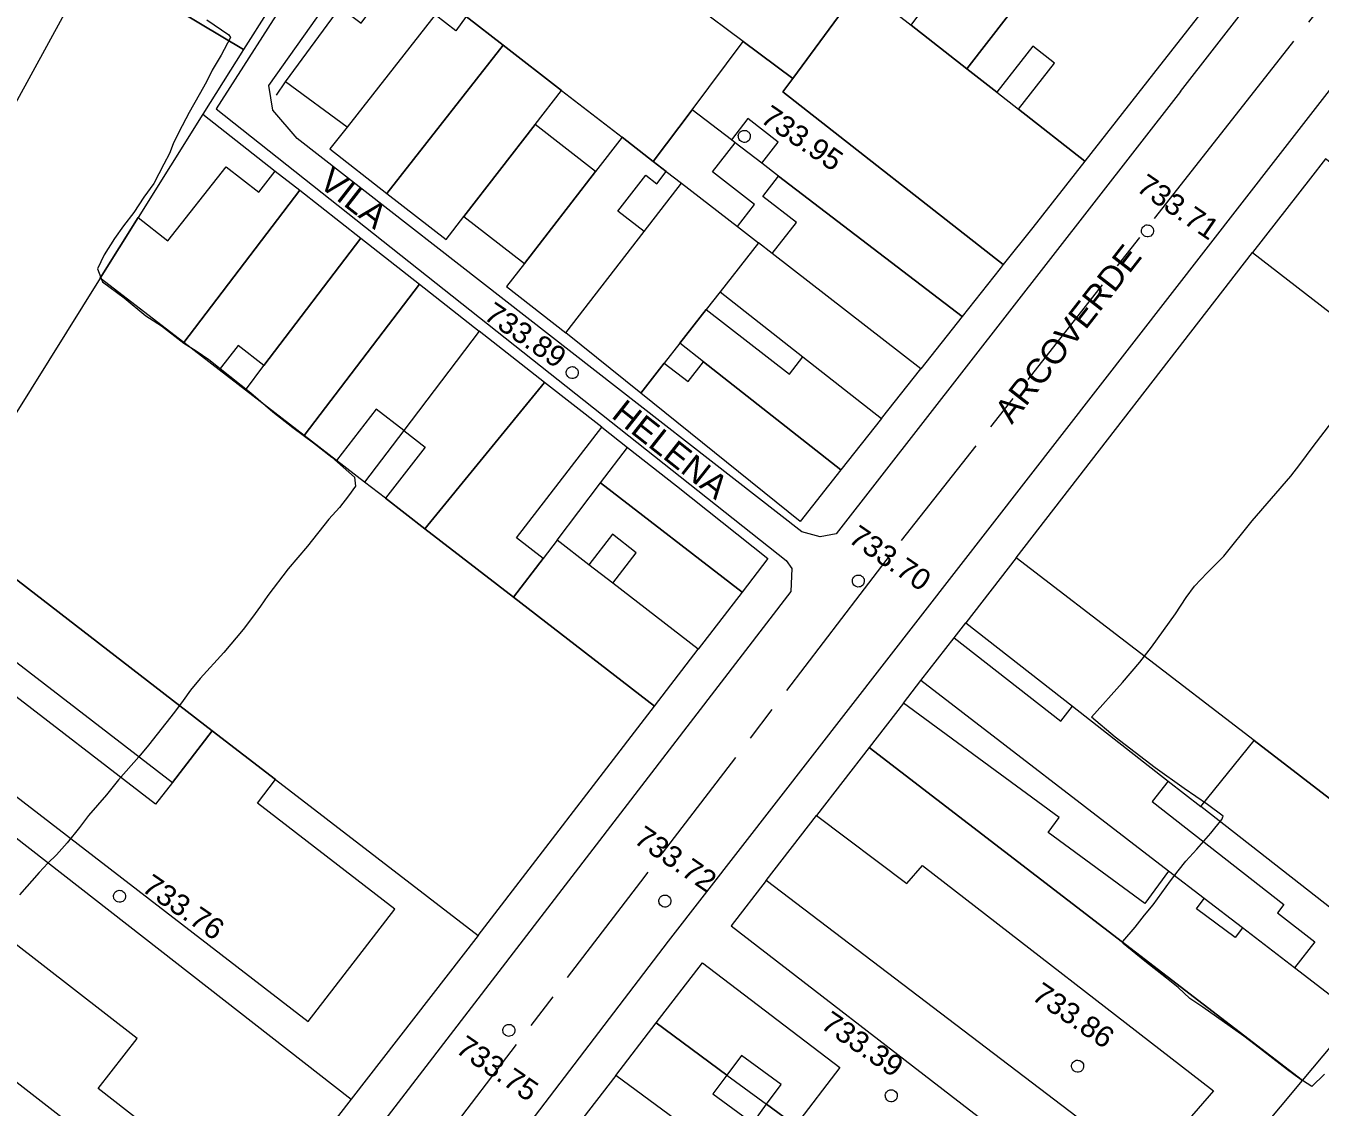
# Model space of a CAD drawing. Header units: metres. Extents: x 322294 to 7190115, y 7390841 to 10157759.
# Drawn here: x 322803 to 322910.4, y 7393157.8 to 7393247.5 of the extents above; entities that cross this region are included whole.
import ezdxf
from ezdxf.enums import TextEntityAlignment as Align

# ---------------------------------------------------------------- set-up
doc = ezdxf.new("R2010")
doc.units = ezdxf.units.M
doc.linetypes.add('T09', pattern=[17, 10, -2, 3, -2])
doc.layers.get('0').update_dxf_attribs({"lineweight": 18})
for name, color, linetype, lineweight in [('100_SIST_VIARIO_MEIO_FIO', 1, 'Continuous', 18), ('160_P_SIMP_ASF_TOP', 7, 'Continuous', 18), ('206_MURO_E_MURO_ARRIMO', 7, 'Continuous', 18), ('214_PROJ_BEIRAL_EDIF', 10, 'Continuous', 18), ('508_LM_SETOR_FISCAL', 136, 'T09', 18), ('604_CURVA_INTERM', 7, 'Continuous', 18), ('606_PTO_COTADO', 7, 'Continuous', 18), ('608_PTO_COTADO_INTERVIA', 1, 'Continuous', 18)]:
    doc.layers.add(name, color=color, linetype=linetype, lineweight=lineweight)
doc.styles.add('Style-Arial', font='arial.ttf', dxfattribs={"height": 1.75})

# ---------------------------------------------------------------- blocks, each defined once
blk = doc.blocks.new('SP09')
at = {"color": 0, "linetype": 'Continuous'}
blk.add_lwpolyline([(-0.03, -0.51), (-0.14, -0.49), (-0.24, -0.46), (-0.31, -0.42), (-0.35, -0.39), (-0.42, -0.31), (-0.47, -0.24), (-0.51, -0.15), (-0.52, -0.09), (-0.52, 0.03), (-0.51, 0.11), (-0.48, 0.2), (-0.44, 0.27), (-0.4, 0.33), (-0.32, 0.39), (-0.23, 0.44), (-0.15, 0.48), (-0.1, 0.48), (-0.03, 0.48), (0.08, 0.48), (0.19, 0.44), (0.27, 0.4), (0.35, 0.32), (0.41, 0.23), (0.46, 0.11), (0.48, 0.03), (0.48, -0.03), (0.47, -0.08), (0.44, -0.21), (0.38, -0.3), (0.31, -0.38), (0.23, -0.44), (0.1, -0.49), (0.02, -0.51)], close=True, dxfattribs=at)
blk = doc.blocks.new('SP10')
at = {"color": 0, "linetype": 'Continuous'}
blk.add_lwpolyline([(-0.03, -0.51), (-0.14, -0.49), (-0.24, -0.46), (-0.31, -0.42), (-0.35, -0.39), (-0.42, -0.31), (-0.47, -0.24), (-0.51, -0.15), (-0.52, -0.09), (-0.52, 0.03), (-0.51, 0.11), (-0.48, 0.2), (-0.44, 0.27), (-0.4, 0.33), (-0.32, 0.39), (-0.23, 0.44), (-0.15, 0.48), (-0.1, 0.48), (-0.03, 0.48), (0.08, 0.48), (0.19, 0.44), (0.27, 0.4), (0.35, 0.32), (0.41, 0.23), (0.46, 0.11), (0.48, 0.03), (0.48, -0.03), (0.47, -0.08), (0.44, -0.21), (0.38, -0.3), (0.31, -0.38), (0.23, -0.44), (0.1, -0.49), (0.02, -0.51)], close=True, dxfattribs=at)

msp = doc.modelspace()

# ---------------------------------------------------------------- linework, layer by layer
at = {"layer": '100_SIST_VIARIO_MEIO_FIO'}
for points in [[(322898.812, 7393242.082), (322934.533, 7393287.957), (322935.258, 7393289.937), (322934.773, 7393292.918), (322933.916, 7393294.489), (322932.921, 7393295.397), (322886.008, 7393320.7), (322884.754, 7393319.999), (322883.209, 7393317.349), (322883.417, 7393315.522), (322853.356, 7393272.459)], [(323070.468, 7393193.482), (323070.103, 7393196.95), (323034.553, 7393237.294), (323031.912, 7393239.941), (323029.035, 7393242.338), (323025.949, 7393244.464), (323022.007, 7393246.63), (322979.757, 7393269.771), (322950.786, 7393285.594), (322948.179, 7393286.065), (322945.294, 7393285.586), (322944.425, 7393284.945), (322906.903, 7393236.675)]]:
    msp.add_lwpolyline(points, dxfattribs=at)
at = {"layer": '100_SIST_VIARIO_MEIO_FIO', "flags": 128}
for points in [[(322825.346, 7393250.891), (322818.776, 7393240.639), (322866.075, 7393203.153), (322866.57, 7393202.498), (322866.483, 7393200.568), (322811.38, 7393128.897), (322738.093, 7393034.928)], [(322898.812, 7393242.082), (322870.231, 7393205.375), (322868.916, 7393205.111), (322867.376, 7393205.523), (322825.51, 7393238.159), (322823.475, 7393240.507), (322823.156, 7393242.571), (322827.739, 7393249.036)], [(322906.903, 7393236.675), (322856.281, 7393171.554), (322822.658, 7393127.466), (322822.265, 7393125.471), (322823.255, 7393123.495), (322870.907, 7393087.192), (322874.875, 7393084.85), (322879.938, 7393083.461), (322882.225, 7393083.091), (322895.605, 7393084.616), (322903.064, 7393085.254), (322910.551, 7393085.08)]]:
    msp.add_lwpolyline(points, dxfattribs=at)
at = {"layer": '206_MURO_E_MURO_ARRIMO'}
for p, q in [((322823.779, 7393241.759), (322824.536, 7393242.875)), ((322817.659, 7393240.192), (322823.686, 7393235.464)), ((322850.779, 7393214.205), (322852.921, 7393212.525)), ((322880.033, 7393196.741), (322880.992, 7393197.98)), ((322875.835, 7393191.322), (322877.279, 7393193.187)), ((322864.428, 7393176.593), (322868.599, 7393181.979)), ((322840.514, 7393172.029), (322829.982, 7393158.446))]:
    msp.add_line(p, q, dxfattribs=at)
at = {"layer": '206_MURO_E_MURO_ARRIMO', "flags": 128}
for points in [[(322864.06, 7393236.128), (322861.846, 7393237.823)], [(322834.344, 7393213.937), (322831.088, 7393209.655)], [(322861.172, 7393160.45), (322864.466, 7393158.024)]]:
    msp.add_lwpolyline(points, dxfattribs=at)
at = {"layer": '214_PROJ_BEIRAL_EDIF'}
for points in [[(322886.18, 7393250.523), (322922.601, 7393297.533), (322931.391, 7393292.943), (322932.633, 7393291.657), (322932.798, 7393290.516), (322932.401, 7393289.657), (322931.54, 7393288.149), (322896.588, 7393243.568)], [(322920.31, 7393229.254), (322910.86, 7393236.471), (322909.607, 7393234.868)]]:
    msp.add_lwpolyline(points, dxfattribs=at)
at = {"layer": '214_PROJ_BEIRAL_EDIF', "flags": 128}
for points in [[(322790.72, 7393220.282), (322808.637, 7393252.985), (322809.886, 7393255.266), (322806.137, 7393257.387), (322813.923, 7393270.924), (322815.871, 7393274.309), (322812.266, 7393276.179), (322809.617, 7393271.654), (322809.076, 7393271.954), (322785.175, 7393229.994), (322790.474, 7393227.245), (322787.68, 7393221.86)], [(322825.446, 7393262.529), (322829.785, 7393259.368), (322825.203, 7393252.122), (322821.057, 7393245.566), (322808.637, 7393252.985), (322809.886, 7393255.266), (322806.137, 7393257.387), (322813.923, 7393270.924), (322822.203, 7393264.892), (322816.063, 7393255.42), (322819.716, 7393253.383)], [(322852.18, 7393266.346), (322866.288, 7393255.681), (322872.428, 7393251.04), (322872.285, 7393250.845), (322866.631, 7393243.137), (322862.519, 7393246.208), (322846.463, 7393258.199)], [(322847.448, 7393242.158), (322852.468, 7393238.271), (322855.062, 7393236.262), (322858.28, 7393240.553), (322862.519, 7393246.208), (322846.463, 7393258.199), (322839.517, 7393248.299), (322842.602, 7393245.91)], [(322790.72, 7393220.282), (322808.637, 7393252.985), (322821.057, 7393245.566), (322817.659, 7393240.192), (322812.297, 7393231.613), (322809.158, 7393226.59), (322796.333, 7393206.07), (322786.871, 7393213.359), (322789.68, 7393218.384)], [(322829.082, 7393249.029), (322830.825, 7393247.75), (322833.345, 7393251.184), (322836.948, 7393248.421), (322829.653, 7393239.122), (322824.536, 7393242.875)], [(322883.562, 7393242.006), (322885.358, 7393240.598), (322890.871, 7393236.276), (322886.562, 7393230.781), (322884.099, 7393227.704), (322865.825, 7393242.04), (322866.631, 7393243.137), (322872.285, 7393250.845), (322876.452, 7393247.579), (322881.085, 7393243.947)], [(322829.653, 7393239.122), (322828.224, 7393237.3), (322832.954, 7393233.611), (322842.602, 7393245.91), (322839.517, 7393248.299), (322838.674, 7393247.097), (322836.948, 7393248.421)], [(322839.348, 7393231.697), (322845.254, 7393239.323), (322847.448, 7393242.158), (322842.602, 7393245.91), (322832.954, 7393233.611), (322837.864, 7393229.781)], [(322861.54, 7393238.057), (322858.28, 7393240.553), (322862.519, 7393246.208), (322866.631, 7393243.137), (322865.825, 7393242.04), (322884.099, 7393227.704), (322883.839, 7393227.378), (322880.689, 7393223.396), (322865.458, 7393235.057), (322864.06, 7393236.128), (322865.412, 7393237.874), (322862.903, 7393239.818)], [(322856.127, 7393235.437), (322857.399, 7393234.452), (322862.043, 7393230.856), (322863.464, 7393232.69), (322859.968, 7393235.397), (322861.846, 7393237.823), (322861.54, 7393238.057), (322858.28, 7393240.553), (322855.062, 7393236.262)], [(322839.348, 7393231.697), (322844.367, 7393227.81), (322850.273, 7393235.437), (322845.254, 7393239.323)], [(322842.87, 7393225.877), (322847.788, 7393222.041), (322854.297, 7393230.447), (322852.126, 7393232.128), (322854.441, 7393235.117), (322855.341, 7393234.421), (322856.127, 7393235.437), (322855.062, 7393236.262), (322852.468, 7393238.271), (322850.273, 7393235.437), (322844.367, 7393227.81)], [(322812.297, 7393231.613), (322814.768, 7393229.674), (322819.6, 7393235.832), (322822.308, 7393233.707), (322823.686, 7393235.464), (322825.713, 7393233.873), (322816.098, 7393221.231), (322809.158, 7393226.59)], [(322864.929, 7393228.621), (322866.933, 7393231.209), (322864.149, 7393233.366), (322865.458, 7393235.057), (322880.689, 7393223.396), (322877.266, 7393219.068)], [(322819.034, 7393218.964), (322816.098, 7393221.231), (322825.713, 7393233.873), (322830.783, 7393229.895), (322822.746, 7393219.326), (322820.596, 7393220.987)], [(322854.013, 7393217.031), (322847.788, 7393222.041), (322854.297, 7393230.447), (322857.399, 7393234.452), (322862.043, 7393230.856), (322863.794, 7393229.5), (322860.607, 7393225.437), (322859.455, 7393223.969), (322857.265, 7393221.177), (322855.97, 7393219.527)], [(322822.746, 7393219.326), (322830.783, 7393229.895), (322835.642, 7393226.082), (322826.086, 7393213.518), (322821.199, 7393217.292)], [(322864.929, 7393228.621), (322863.794, 7393229.5), (322860.607, 7393225.437), (322867.479, 7393220.045), (322873.995, 7393214.933), (322877.266, 7393219.068)], [(322916.479, 7393179.338), (322904.928, 7393188.21), (322885.176, 7393203.382), (322904.785, 7393228.701), (322942.429, 7393199.62), (322931.099, 7393186.58), (322928.07, 7393182.954), (322921.71, 7393175.321)], [(322818.455, 7393189.025), (322823.707, 7393184.978), (322840.514, 7393172.029), (322855.168, 7393191.06), (322843.468, 7393200.095), (322836.097, 7393205.787), (322832.83, 7393208.31), (322831.088, 7393209.655), (322828.775, 7393211.442), (322826.086, 7393213.518), (322821.199, 7393217.292), (322819.034, 7393218.964), (322816.098, 7393221.231), (322809.158, 7393226.59), (322796.333, 7393206.07)], [(322834.344, 7393213.937), (322832.062, 7393215.699), (322828.775, 7393211.442), (322826.086, 7393213.518), (322835.642, 7393226.082), (322840.614, 7393222.181)], [(322857.265, 7393221.177), (322859.455, 7393223.969), (322866.371, 7393218.614), (322867.479, 7393220.045), (322873.995, 7393214.933), (322870.637, 7393210.687), (322859.226, 7393219.639)], [(322832.83, 7393208.31), (322836.097, 7393205.787), (322846.035, 7393217.928), (322840.614, 7393222.181), (322834.344, 7393213.937), (322836.118, 7393212.567)], [(322855.97, 7393219.527), (322857.951, 7393217.993), (322859.226, 7393219.639), (322870.637, 7393210.687), (322867.237, 7393206.39), (322854.013, 7393217.031)], [(322845.916, 7393203.314), (322843.694, 7393205.03), (322850.779, 7393214.205), (322846.035, 7393217.928), (322836.097, 7393205.787), (322843.468, 7393200.095)], [(322782.221, 7393182.755), (322780.342, 7393183.929), (322787.623, 7393195.922), (322784.857, 7393197.637), (322789.902, 7393204.186), (322815.149, 7393184.735), (322818.455, 7393189.025), (322796.333, 7393206.07), (322786.871, 7393213.359), (322779.429, 7393200.047), (322781.577, 7393198.846), (322776.618, 7393190.435), (322774.677, 7393191.547), (322770.655, 7393184.35), (322779.242, 7393177.679)], [(322862.424, 7393200.533), (322850.691, 7393209.593), (322852.921, 7393212.525), (322856.974, 7393209.344), (322864.564, 7393203.327)], [(322851.698, 7393201.264), (322853.649, 7393203.79), (322851.662, 7393205.324), (322849.712, 7393202.798), (322847.073, 7393204.836), (322850.691, 7393209.593), (322862.424, 7393200.533), (322858.79, 7393195.788)], [(322851.698, 7393201.264), (322849.712, 7393202.798), (322847.073, 7393204.836), (322845.916, 7393203.314), (322843.468, 7393200.095), (322855.168, 7393191.06), (322858.79, 7393195.788)], [(322889.855, 7393191.054), (322897.806, 7393184.839), (322900.504, 7393182.731), (322904.928, 7393188.21), (322885.176, 7393203.382), (322880.992, 7393197.98)], [(322889.855, 7393191.054), (322897.806, 7393184.839), (322896.476, 7393183.137), (322907.407, 7393174.594), (322906.875, 7393173.913), (322909.962, 7393171.501), (322908.278, 7393169.347), (322903.951, 7393172.675), (322900.783, 7393175.111), (322897.835, 7393177.378), (322877.279, 7393193.187), (322880.033, 7393196.741), (322888.89, 7393189.819)], [(322823.707, 7393184.978), (322818.455, 7393189.025), (322815.149, 7393184.735), (322813.749, 7393182.918), (322800.798, 7393192.897), (322796.796, 7393187.704), (322826.406, 7393164.891), (322833.601, 7393174.228), (322822.195, 7393183.016)], [(322810.328, 7393153.529), (322812.63, 7393156.497), (322808.984, 7393159.324), (322812.216, 7393163.493), (322783.833, 7393185.501), (322787.418, 7393191.609), (322829.982, 7393158.446), (322820.214, 7393145.849)], [(322911.505, 7393163.079), (322913.429, 7393165.386), (322908.278, 7393169.347), (322903.951, 7393172.675), (322903.355, 7393171.865), (322900.137, 7393174.235), (322900.783, 7393175.111), (322897.835, 7393177.378), (322895.849, 7393174.68), (322887.841, 7393180.577), (322888.75, 7393181.811), (322875.835, 7393191.322), (322872.986, 7393187.643), (322908.935, 7393159.996)], [(322898.135, 7393147.05), (322908.935, 7393159.996), (322872.986, 7393187.643), (322868.599, 7393181.979), (322876.105, 7393176.351), (322877.406, 7393177.846), (322901.544, 7393159.126), (322895.907, 7393152.647), (322864.428, 7393176.593), (322861.519, 7393172.837), (322881.309, 7393157.556), (322896.891, 7393145.62)], [(322900.504, 7393182.731), (322904.928, 7393188.21), (322916.479, 7393179.338), (322912.068, 7393173.693)], [(322810.328, 7393153.529), (322779.242, 7393177.679), (322770.655, 7393184.35), (322764.279, 7393173.145), (322772.57, 7393166.597), (322812.099, 7393135.384), (322820.214, 7393145.849)], [(322864.466, 7393158.024), (322865.669, 7393159.657), (322862.374, 7393162.083), (322861.172, 7393160.45), (322855.299, 7393164.775), (322859.138, 7393169.751), (322870.54, 7393161.076), (322866.873, 7393156.253)], [(322864.466, 7393158.024), (322866.873, 7393156.253), (322863.545, 7393151.876), (322851.94, 7393160.422), (322855.299, 7393164.775), (322861.172, 7393160.45), (322860.014, 7393158.877), (322863.308, 7393156.451)], [(322857.852, 7393149.547), (322860.366, 7393147.695), (322863.545, 7393151.876), (322851.94, 7393160.422), (322848.731, 7393156.263), (322854.542, 7393151.984), (322855.635, 7393153.468), (322858.945, 7393151.031)]]:
    msp.add_lwpolyline(points, close=True, dxfattribs=at)
for points in [[(322886.18, 7393250.523), (322881.085, 7393243.947), (322876.452, 7393247.579), (322881.17, 7393253.872)], [(322883.562, 7393242.006), (322881.085, 7393243.947), (322886.18, 7393250.523)], [(322896.588, 7393243.568), (322890.871, 7393236.276), (322885.358, 7393240.598), (322888.356, 7393244.423), (322886.56, 7393245.831), (322883.562, 7393242.006)], [(322909.607, 7393234.868), (322904.785, 7393228.701), (322942.429, 7393199.62), (322948.849, 7393207.009), (322938.948, 7393215.018), (322936.41, 7393216.957)], [(322912.211, 7393139.007), (322910.129, 7393136.614), (322903.113, 7393142.719), (322899.565, 7393145.806), (322898.135, 7393147.05), (322908.935, 7393159.996), (322911.505, 7393163.079)]]:
    msp.add_lwpolyline(points, dxfattribs=at)
at = {"layer": '508_LM_SETOR_FISCAL'}
for points in [[(323249.5, 7393427.38), (323138.177, 7393379.414), (323124.581, 7393374.488), (323107.359, 7393366.72), (323088.046, 7393358.155), (323067.407, 7393348.928), (323049.784, 7393341.049), (323043.968, 7393338.606), (323013.419, 7393325.771), (322956.707, 7393301.175), (322945.558, 7393294.275), (322945.443, 7393294.126), (322929.199, 7393272.992), (322902.82, 7393239.404)], [(322902.82, 7393239.404), (322874.714, 7393203.617), (322872.195, 7393200.319), (322853.993, 7393176.486), (322814.458, 7393124.718), (322811.767, 7393121.196), (322760.91, 7393055.706), (322748.702, 7393040.665), (322690.786, 7392969.313), (322678.289, 7392953.981), (322683.908, 7392950.407), (322688.948, 7392946.396), (322693.793, 7392942.511), (322702.547, 7392934.916), (322774.345, 7392899.02), (322829.064, 7392871.525), (322865.654, 7392853.004)]]:
    msp.add_lwpolyline(points, dxfattribs=at)
at = {"layer": '604_CURVA_INTERM', "elevation": 734, "flags": 128}
for points in [[(322818.004, 7393248.025), (322819.831, 7393246.759), (322819.975, 7393246.554), (322819.199, 7393245.089), (322818.455, 7393243.846), (322817.967, 7393242.883), (322817.367, 7393241.798), (322816.528, 7393240.334), (322815.67, 7393238.691), (322815.202, 7393237.714), (322814.916, 7393236.915), (322814.43, 7393236.028), (322813.61, 7393234.446), (322812.783, 7393233.304), (322811.938, 7393232.032), (322811.098, 7393230.913), (322810.345, 7393229.875), (322809.469, 7393228.507), (322808.929, 7393227.349), (322809.35, 7393226.264), (322811.135, 7393224.935), (322812.952, 7393223.451), (322814.227, 7393222.615), (322816.102, 7393221.196), (322817.123, 7393220.553), (322818.171, 7393219.843), (322821.657, 7393217.074), (322823.474, 7393215.496), (322825.135, 7393214.183), (322826.85, 7393212.917), (322828.388, 7393211.729), (322830.269, 7393210.055), (322830.331, 7393209.33), (322829.75, 7393208.515), (322829.01, 7393207.551), (322828.133, 7393206.573), (322826.364, 7393204.351), (322824.767, 7393202.445), (322823.055, 7393200.234), (322822.451, 7393199.355), (322821.792, 7393198.434), (322821.022, 7393197.42), (322819.426, 7393195.505), (322817.449, 7393193.363), (322816.659, 7393192.398), (322816.044, 7393191.531), (322815.323, 7393190.56), (322813.157, 7393187.816), (322812.361, 7393186.851), (322810.685, 7393184.956), (322809.666, 7393183.707), (322808.174, 7393181.994), (322807.428, 7393180.994), (322806.417, 7393179.712), (322805.535, 7393178.717), (322804.804, 7393178.02), (322804.083, 7393177.259), (322802.455, 7393175.402)], [(322910.764, 7393160.523), (322909.706, 7393159.501), (322908.633, 7393160.202), (322907.69, 7393160.881), (322905.024, 7393162.953), (322904.066, 7393163.663), (322900.685, 7393166.091), (322899.587, 7393166.798), (322898.626, 7393167.708), (322897.664, 7393168.493), (322895.856, 7393169.894), (322894.051, 7393171.363), (322894.024, 7393171.538), (322895.062, 7393172.722), (322895.836, 7393173.709), (322896.56, 7393174.588), (322897.992, 7393176.578), (322898.611, 7393177.404), (322899.255, 7393178.196), (322900.163, 7393179.2), (322901.326, 7393180.53), (322902.258, 7393181.662), (322902.354, 7393181.946), (322901.05, 7393182.907), (322899.11, 7393184.219), (322896.703, 7393185.956), (322893.382, 7393188.501), (322891.438, 7393190.14), (322894, 7393193.014), (322895.448, 7393194.72), (322896.402, 7393195.964), (322898.409, 7393198.737), (322899.301, 7393200.09), (322899.976, 7393201.023), (322901.043, 7393202.133), (322902.404, 7393203.502), (322904.777, 7393206.442), (322907.982, 7393210.157), (322908.735, 7393211.105), (322909.841, 7393212.608), (322911.382, 7393214.638)]]:
    msp.add_lwpolyline(points, dxfattribs=at)

# ---------------------------------------------------------------- block references
at = {"layer": '606_PTO_COTADO', "rotation": 325.5688295630279}
for p in [(322862.64, 7393238.34, 733.955), (322896.103, 7393230.497, 733.715), (322848.358, 7393218.734, 733.88), (322810.783, 7393175.276, 733.765), (322856.047, 7393174.883, 733.72), (322843.095, 7393164.152, 733.755), (322890.306, 7393161.175, 733.865), (322874.841, 7393158.718, 733.39)]:
    msp.add_blockref('SP09', p, dxfattribs=at)
at = {"layer": '608_PTO_COTADO_INTERVIA', "rotation": 325.5688295630279}
msp.add_blockref('SP10', (322872.105, 7393201.44, 733.69), dxfattribs=at)

# ---------------------------------------------------------------- texts
at = {"layer": '160_P_SIMP_ASF_TOP', "style": 'Style-Arial'}
for s, rotation, p in [('VILA', 322.0627, (322827.788, 7393235.074)), ('ARCOVERDE', 52.05259, (322884.028, 7393215.002)), ('HELENA', 321.61641, (322852.111, 7393215.852))]:
    msp.add_text(s, height=2, rotation=rotation, dxfattribs=at).set_placement(p, align=Align.MIDDLE_LEFT)
at = {"layer": '606_PTO_COTADO', "style": 'Style-Arial'}
for s, p in [('733.95', (322867.423, 7393238.209, 733.955)), ('733.71', (322898.627, 7393232.501, 733.715)), ('733.89', (322844.455, 7393221.865, 733.88)), ('733.72', (322856.921, 7393178.403, 733.72)), ('733.76', (322816.072, 7393174.394, 733.765)), ('733.86', (322889.943, 7393165.41, 733.865)), ('733.39', (322872.435, 7393163.025, 733.39)), ('733.75', (322842.13, 7393161.004, 733.755))]:
    msp.add_text(s, height=1.75, rotation=325.56883, dxfattribs=at).set_placement(p, align=Align.MIDDLE_CENTER)
at = {"layer": '608_PTO_COTADO_INTERVIA', "style": 'Style-Arial'}
msp.add_text('733.70', height=1.75, rotation=325.56883, dxfattribs=at).set_placement((322874.722, 7393203.358, 733.69), align=Align.MIDDLE_CENTER)

doc.saveas('drawing.dxf')
